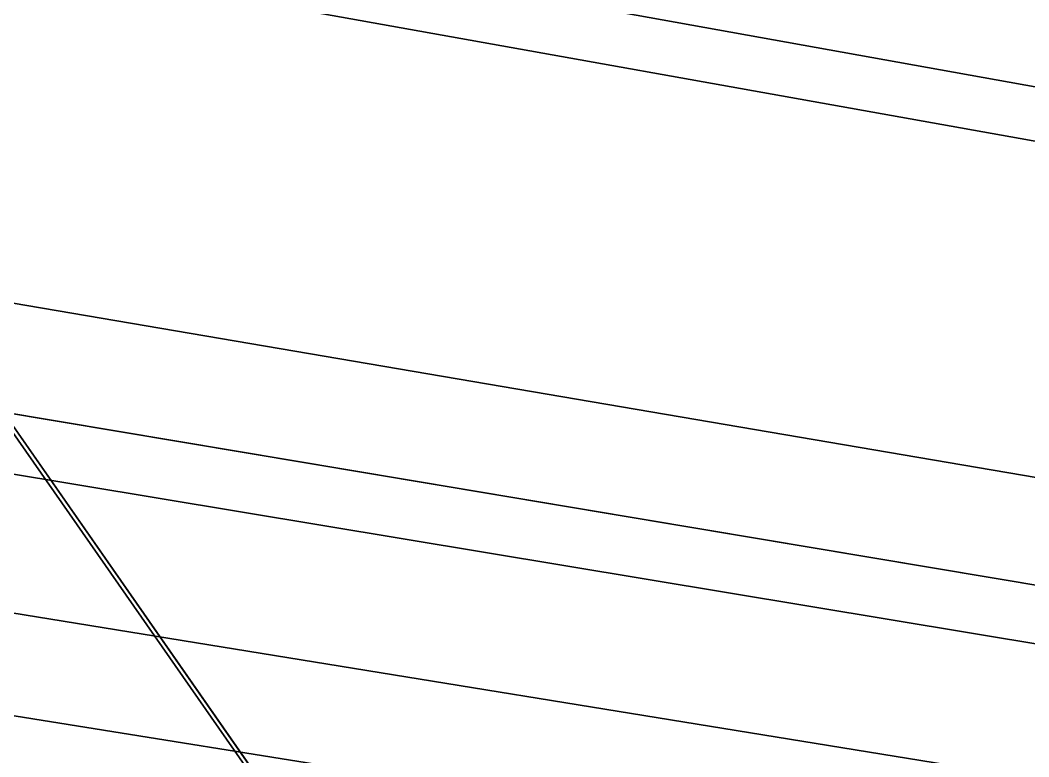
# Model space of a CAD drawing. Header units: metres. Extents: x 503497 to 504361, y 6966567 to 6966857.
# Drawn here: x 504140.59561 to 504140.60222, y 6966711.73104 to 6966711.73587 of the extents above; entities that cross this region are included whole.
import ezdxf

# ---------------------------------------------------------------- set-up
doc = ezdxf.new("R2010")
doc.units = ezdxf.units.M

msp = doc.modelspace()

# ---------------------------------------------------------------- linework, layer by layer
at = {"layer": 'SHADOW_APPROVED_20260122T071500'}
for points in [[(504128.3574, 6966713.6393), (504140.8554, 6966711.6898), (504058.2889, 6966726.4579), (504045.7909, 6966728.4074), (504128.3574, 6966713.6393)], [(504140.8554, 6966711.6898), (504140.7719, 6966711.1544), (504058.2054, 6966725.9225), (504058.2889, 6966726.4579), (504140.8554, 6966711.6898)], [(504140.8554, 6966711.6898), (504140.8554, 6966711.6898), (504058.2889, 6966726.4579), (504058.2889, 6966726.4579), (504140.8554, 6966711.6898)]]:
    msp.add_lwpolyline(points, close=True, dxfattribs=at)
at = {"layer": 'SHADOW_APPROVED_20260126T071100'}
for points in [[(504128.3574, 6966713.6393), (504140.8554, 6966711.6898), (504052.4303, 6966726.7356), (504039.9323, 6966728.6851), (504128.3574, 6966713.6393)], [(504140.8554, 6966711.6898), (504140.7719, 6966711.1544), (504052.3468, 6966726.2002), (504052.4303, 6966726.7356), (504140.8554, 6966711.6898)], [(504140.8554, 6966711.6898), (504140.8554, 6966711.6898), (504052.4303, 6966726.7356), (504052.4303, 6966726.7356), (504140.8554, 6966711.6898)]]:
    msp.add_lwpolyline(points, close=True, dxfattribs=at)
at = {"layer": 'SHADOW_APPROVED_20260621T140000'}
for points in [[(504127.901, 6966729.9403), (504129.6052, 6966740.8657), (504172.1523, 6966679.8428), (504170.4481, 6966668.9174), (504127.901, 6966729.9403)], [(504138.0232, 6966728.3614), (504127.901, 6966729.9403), (504170.4481, 6966668.9174), (504180.5703, 6966667.3385), (504138.0232, 6966728.3614)]]:
    msp.add_lwpolyline(points, close=True, dxfattribs=at)
at = {"layer": 'SHADOW_APPROVED_20261019T053000'}
for points in [[(504128.3574, 6966713.6393), (504140.8554, 6966711.6898), (503564.0997, 6966803.8226), (503551.6017, 6966805.7721), (504128.3574, 6966713.6393)], [(504140.8554, 6966711.6898), (504140.7719, 6966711.1544), (503564.0162, 6966803.2872), (503564.0997, 6966803.8226), (504140.8554, 6966711.6898)], [(504140.8554, 6966711.6898), (504140.8554, 6966711.6898), (503564.0997, 6966803.8226), (503564.0997, 6966803.8226), (504140.8554, 6966711.6898)]]:
    msp.add_lwpolyline(points, close=True, dxfattribs=at)
at = {"layer": 'SHADOW_APPROVED_20261112T063500'}
for points in [[(504128.3574, 6966713.6393), (504140.8554, 6966711.6898), (504042.5771, 6966727.644), (504030.0791, 6966729.5935), (504128.3574, 6966713.6393)], [(504140.8554, 6966711.6898), (504140.7719, 6966711.1544), (504042.4936, 6966727.1086), (504042.5771, 6966727.644), (504140.8554, 6966711.6898)], [(504140.8554, 6966711.6898), (504140.8554, 6966711.6898), (504042.5771, 6966727.644), (504042.5771, 6966727.644), (504140.8554, 6966711.6898)]]:
    msp.add_lwpolyline(points, close=True, dxfattribs=at)
at = {"layer": 'SHADOW_APPROVED_20261113T063500'}
for points in [[(504128.3574, 6966713.6393), (504140.8554, 6966711.6898), (504043.0453, 6966728.0595), (504030.5473, 6966730.009), (504128.3574, 6966713.6393)], [(504140.8554, 6966711.6898), (504140.7719, 6966711.1544), (504042.9618, 6966727.5241), (504043.0453, 6966728.0595), (504140.8554, 6966711.6898)], [(504140.8554, 6966711.6898), (504140.8554, 6966711.6898), (504043.0453, 6966728.0595), (504043.0453, 6966728.0595), (504140.8554, 6966711.6898)]]:
    msp.add_lwpolyline(points, close=True, dxfattribs=at)
at = {"layer": 'SHADOW_APPROVED_20261122T065200'}
for points in [[(504128.3574, 6966713.6393), (504140.8554, 6966711.6898), (504060.6913, 6966726.1406), (504048.1933, 6966728.0901), (504128.3574, 6966713.6393)], [(504140.8554, 6966711.6898), (504140.7719, 6966711.1544), (504060.6078, 6966725.6052), (504060.6913, 6966726.1406), (504140.8554, 6966711.6898)], [(504140.8554, 6966711.6898), (504140.8554, 6966711.6898), (504060.6913, 6966726.1406), (504060.6913, 6966726.1406), (504140.8554, 6966711.6898)]]:
    msp.add_lwpolyline(points, close=True, dxfattribs=at)
at = {"layer": 'SHADOW_APPROVED_20261123T070300'}
for points in [[(504128.3574, 6966713.6393), (504140.8554, 6966711.6898), (504068.4585, 6966723.6963), (504055.9605, 6966725.6458), (504128.3574, 6966713.6393)], [(504140.8554, 6966711.6898), (504140.7719, 6966711.1544), (504068.375, 6966723.1609), (504068.4585, 6966723.6963), (504140.8554, 6966711.6898)], [(504140.8554, 6966711.6898), (504140.8554, 6966711.6898), (504068.4585, 6966723.6963), (504068.4585, 6966723.6963), (504140.8554, 6966711.6898)]]:
    msp.add_lwpolyline(points, close=True, dxfattribs=at)
at = {"layer": 'SHADOW_COMPARATOR_RL48_20260122T071500'}
for points in [[(504128.3574, 6966713.6393), (504140.8554, 6966711.6898), (504089.3713, 6966720.8984), (504076.8733, 6966722.8479), (504128.3574, 6966713.6393)], [(504140.8554, 6966711.6898), (504140.7719, 6966711.1544), (504089.2878, 6966720.363), (504089.3713, 6966720.8984), (504140.8554, 6966711.6898)], [(504140.8554, 6966711.6898), (504140.8554, 6966711.6898), (504089.3713, 6966720.8984), (504089.3713, 6966720.8984), (504140.8554, 6966711.6898)]]:
    msp.add_lwpolyline(points, close=True, dxfattribs=at)
at = {"layer": 'SHADOW_COMPARATOR_RL48_20260126T071100'}
for points in [[(504128.3574, 6966713.6393), (504140.8554, 6966711.6898), (504085.7182, 6966721.0716), (504073.2202, 6966723.0211), (504128.3574, 6966713.6393)], [(504140.8554, 6966711.6898), (504140.7719, 6966711.1544), (504085.6347, 6966720.5362), (504085.7182, 6966721.0716), (504140.8554, 6966711.6898)], [(504140.8554, 6966711.6898), (504140.8554, 6966711.6898), (504085.7182, 6966721.0716), (504085.7182, 6966721.0716), (504140.8554, 6966711.6898)]]:
    msp.add_lwpolyline(points, close=True, dxfattribs=at)
at = {"layer": 'SHADOW_COMPARATOR_RL48_20260621T140000'}
for points in [[(504127.901, 6966729.9403), (504129.6052, 6966740.8657), (504153.8672, 6966706.068), (504152.163, 6966695.1426), (504127.901, 6966729.9403)], [(504138.0232, 6966728.3614), (504127.901, 6966729.9403), (504152.163, 6966695.1426), (504162.2852, 6966693.5637), (504138.0232, 6966728.3614)]]:
    msp.add_lwpolyline(points, close=True, dxfattribs=at)
at = {"layer": 'SHADOW_COMPARATOR_RL48_20261019T053000'}
for points in [[(504128.3574, 6966713.6393), (504140.8554, 6966711.6898), (503781.221, 6966769.1389), (503768.723, 6966771.0884), (504128.3574, 6966713.6393)], [(504140.8554, 6966711.6898), (504140.7719, 6966711.1544), (503781.1375, 6966768.6035), (503781.221, 6966769.1389), (504140.8554, 6966711.6898)], [(504140.8554, 6966711.6898), (504140.8554, 6966711.6898), (503781.221, 6966769.1389), (503781.221, 6966769.1389), (504140.8554, 6966711.6898)]]:
    msp.add_lwpolyline(points, close=True, dxfattribs=at)
at = {"layer": 'SHADOW_COMPARATOR_RL48_20261112T063500'}
for points in [[(504128.3574, 6966713.6393), (504140.8554, 6966711.6898), (504079.5742, 6966721.638), (504067.0762, 6966723.5875), (504128.3574, 6966713.6393)], [(504140.8554, 6966711.6898), (504140.7719, 6966711.1544), (504079.4907, 6966721.1026), (504079.5742, 6966721.638), (504140.8554, 6966711.6898)], [(504140.8554, 6966711.6898), (504140.8554, 6966711.6898), (504079.5742, 6966721.638), (504079.5742, 6966721.638), (504140.8554, 6966711.6898)]]:
    msp.add_lwpolyline(points, close=True, dxfattribs=at)
at = {"layer": 'SHADOW_COMPARATOR_RL48_20261113T063500'}
for points in [[(504128.3574, 6966713.6393), (504140.8554, 6966711.6898), (504079.8662, 6966721.8971), (504067.3682, 6966723.8466), (504128.3574, 6966713.6393)], [(504140.8554, 6966711.6898), (504140.7719, 6966711.1544), (504079.7827, 6966721.3617), (504079.8662, 6966721.8971), (504140.8554, 6966711.6898)], [(504140.8554, 6966711.6898), (504140.8554, 6966711.6898), (504079.8662, 6966721.8971), (504079.8662, 6966721.8971), (504140.8554, 6966711.6898)]]:
    msp.add_lwpolyline(points, close=True, dxfattribs=at)
at = {"layer": 'SHADOW_COMPARATOR_RL48_20261122T065200'}
for points in [[(504128.3574, 6966713.6393), (504140.8554, 6966711.6898), (504090.8693, 6966720.7005), (504078.3713, 6966722.65), (504128.3574, 6966713.6393)], [(504140.8554, 6966711.6898), (504140.7719, 6966711.1544), (504090.7858, 6966720.1651), (504090.8693, 6966720.7005), (504140.8554, 6966711.6898)], [(504140.8554, 6966711.6898), (504140.8554, 6966711.6898), (504090.8693, 6966720.7005), (504090.8693, 6966720.7005), (504140.8554, 6966711.6898)]]:
    msp.add_lwpolyline(points, close=True, dxfattribs=at)
at = {"layer": 'SHADOW_COMPARATOR_RL48_20261123T070300'}
for points in [[(504128.3574, 6966713.6393), (504140.8554, 6966711.6898), (504095.7125, 6966719.1764), (504083.2145, 6966721.1259), (504128.3574, 6966713.6393)], [(504140.8554, 6966711.6898), (504140.7719, 6966711.1544), (504095.629, 6966718.641), (504095.7125, 6966719.1764), (504140.8554, 6966711.6898)], [(504140.8554, 6966711.6898), (504140.8554, 6966711.6898), (504095.7125, 6966719.1764), (504095.7125, 6966719.1764), (504140.8554, 6966711.6898)]]:
    msp.add_lwpolyline(points, close=True, dxfattribs=at)

doc.saveas('drawing.dxf')
